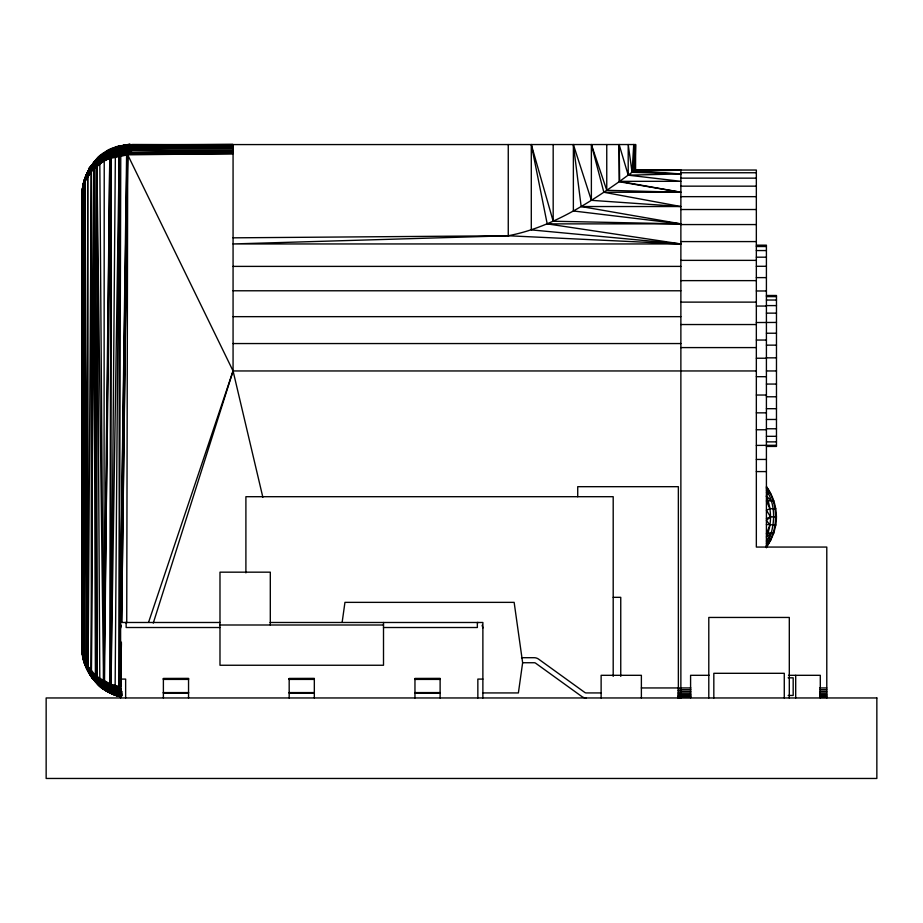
<?xml version="1.0" encoding="UTF-8"?>
<svg xmlns="http://www.w3.org/2000/svg" width="923" height="923" viewBox="0 0 923 923"><rect width="100%" height="100%" fill="white"/><g stroke="black" fill="none" stroke-linecap="round" stroke-linejoin="round"><path stroke-width="1.38" d="M87.108 175.047L82.297 191.523L82.447 651.65L82.124 194.857L83.935 181.589L82.412 189.942L82.124 217.055M233.069 146.365L132.439 146.365C108.129 147.992 84.766 165.54 82.412 190.888L82.332 651.292C84.731 668.967 95.427 686.17 112.294 693.185M121.121 696.669C98.761 691.95 82.009 670.433 82.124 647.692C80.889 671.229 99.984 689.319 121.848 694.015C103.895 690 91.423 676.294 84.178 660.06L84.385 183.181C87.085 174.009 92.115 165.459 99.28 159.102L100.272 156.183L111.025 149.341C94.954 156.772 83.728 173.132 82.297 190.726L82.124 207.548L82.435 190.126L82.124 208.517M82.735 188.557L85.666 178.024L87.639 174.378L88.112 666.66L91.308 670.813L93.65 169.371L96.927 676.098L96.95 166.44C90.362 153.564 118.917 146.134 127.432 144.819C140.319 144.092 120.371 145.419 117.636 146.792C112.618 148.349 107.806 150.657 103.561 153.76C90.166 162.863 82.285 178.797 82.124 194.857L84.247 180.608L87.143 173.639L83.785 182.062L82.124 194.857L82.551 189.573L82.447 651.65L82.608 599.869M233.069 237.834L508.261 235.757L680.874 243.949L531.29 229.896L531.29 144.542L547.201 223.874L680.874 243.949L233.069 243.949L508.261 235.757C549.323 227.889 585.424 205.437 619.137 181.727L635.589 169.694L635.589 144.542L132.439 144.588C124.386 145.765 98 146.953 104.23 160.821L103.964 682.409C99.615 692.227 114.74 694.234 120.982 696.634C114.406 695.815 103.595 692.181 108.464 683.828L120.821 686.874L121.375 643.608M121.386 642.177L120.821 686.874L117.636 686.943L115.144 685.512L112.952 685.57L111.037 684.07L111.048 158.502L103.964 682.409L112.294 688.004L121.905 692.435L107.495 687.52M262.859 497.278L233.069 370.954L233.069 144.542L127.709 144.819L113.241 148.441L117.867 146.769C99.234 152.999 84.455 170.201 82.412 189.942C83.67 165.425 109.687 149.526 132.439 150.322L233.069 151.949L127.351 153.08L119.182 156.091L119.182 686.47L127.109 147.057L127.893 144.749L115.352 147.53L109.768 149.941L99.592 156.737C115.583 145.857 103.999 150.645 108.476 158.733L127.709 154.822L233.069 153.656L127.432 154.014L112.952 156.991C101.622 160.983 92.162 168.644 85.851 179.004C89.508 168.205 99.246 161.087 107.391 153.691C98.888 157.187 91.412 163.729 87.708 172.232C91.746 165.09 98.103 156.01 106.756 152.133M82.124 333.699L82.551 189.573L82.124 194.857L82.297 191.523L84.178 182.489L91.308 171.747L93.015 168.009L92.692 166.648L99.476 160.81L99.28 159.102L92.692 164.94L87.731 171.759L85.851 176.051L90.881 166.498L95.034 161.202L103.376 154.637L112.145 149.791L127.166 145.915L233.069 144.899L132.439 144.588L122.09 145.615L115.352 147.53C150.749 140.192 111.487 146.342 107.61 152.018C99.234 153.287 73.771 186.573 100.284 156.183C95.738 154.764 75.363 195.48 89.946 170.247C90.062 166.128 85.897 175.774 85.666 177.031M82.124 383.472L82.551 189.573L82.124 309.828M82.805 653.911L83.635 657.361L82.528 652.757L82.608 593.985M84.178 180.989L82.124 194.857L83.082 186.55L84.385 183.181L87.05 664.791L87.731 176.408L89.946 170.247M111.048 158.502L109.687 683.608L96.638 676.617L88.123 666.683L91.308 171.747L90.327 171.793L87.881 175.312L87.708 174.689M126.728 622.875L127.709 154.822L127.432 154.014L122.644 155.445C120.636 152.849 123.844 144.98 120.763 145.915L127.709 144.773M82.124 221.739L82.297 190.726L82.124 213.282M112.952 156.991C109.629 149.538 113.898 146.169 122.09 145.615L117.636 146.803L116.783 149.803L117.636 155.606L119.182 156.091L115.144 685.512L117.244 688.673L120.867 690.173M116.367 147.172L109.768 149.941L117.083 147.576L127.132 146.434L233.069 147.484L132.439 148.811C124.351 149.791 114.671 151.914 109.768 158.941L104.518 681.174L108.464 683.828L111.037 684.07L115.352 157.014L117.244 153.876L127.166 150.276M121.64 621.987L127.512 154.833M121.663 621.987L127.709 154.822L233.069 370.954L153.264 623.106M82.124 210.421L82.435 190.126M111.037 684.07L119.182 156.091M96.638 676.617C91.723 688.72 114.694 693.531 121.905 695.319C108.914 692.7 97.192 684.37 89.912 673.409C85.181 665.679 82.332 656.784 82.124 647.692C82.251 652.007 82.747 656.288 83.785 660.487C88.446 678.082 103.318 693.819 121.986 695.838C101.161 691.742 83.705 673.202 82.297 651.811L85.851 666.498L90.881 676.051L85.851 666.487L85.308 661.699L84.385 183.181M603.85 192.261L680.874 206.533L591.378 200.326L591.378 144.542L603.85 192.261L680.874 192.261L619.137 181.727L619.137 144.542L628.205 175.174L680.874 173.905L632.082 172.313L633.732 144.542L633.732 171.09L680.874 170.167L634.966 170.167L635.589 144.542M121.386 696.703C98.311 692.388 83.612 669.867 82.124 647.692C83.37 667.525 98.68 685.604 116.783 692.746L117.429 695.561L121.271 696.669M82.551 188.304L82.459 189.965L85.274 178.531L82.412 190.888L83.37 656.518L84.178 660.06L82.182 649.78M85.643 665.264L83.024 656.495L82.124 647.692C82.366 656.83 84.547 666.256 89.946 673.767L89.946 672.302L85.643 665.264L83.035 656.749L87.639 670.029L94.354 679.801M89.946 170.247L89.946 168.782L85.666 177.031L82.459 190.865L83.024 186.042L87.731 171.759L83.278 184.127L85.054 177.931M775.805 525.025C777.904 511.619 774.478 497.589 766.413 486.686C778.631 504.627 778.631 529.121 766.413 547.062L770.59 540.474L773.832 532.963L775.805 525.025L766.413 524.506M120.613 628.021L121.363 625.252M82.528 652.757L82.124 647.75L83.035 656.241L85.274 663.545L82.297 651.811C82.758 674.032 103.088 686.943 121.871 693.254C111.833 691.373 104.045 684.07 96.061 678.209L95.392 674.898L93.65 169.371L91.458 670.998L93.015 674.54L95.392 674.898L100.272 679.328C95.404 690.323 114.014 693.542 120.925 696.588M82.424 190.865L83.024 186.054M342.191 622.021L344.948 602.361L514.146 602.361L522.637 662.737L518.391 692.931L482.567 692.931M93.015 674.54C94.492 682.778 104.957 687.37 111.948 691.027L112.952 694.05L104.23 689.319L108.787 691.996L104.587 688.996L112.041 692.238L121.871 694.707C112.548 693.946 103.468 689.942 96.903 683.239C103.538 689.689 111.741 694.477 120.763 696.634M87.004 173.478L93.373 163.186L88.746 171.77M108.464 683.828L112.952 685.57L111.948 691.027L107.426 689.481L95.034 681.347L90.477 675.382L85.851 666.487L91.308 676.594L96.223 682.374L102.603 687.681M117.636 686.943L116.783 692.746C104.807 690.877 94.238 683.158 88.631 672.429L96.892 683.228L92.173 677.863M96.061 160.533L91.296 167.028M82.862 188.327L83.474 185.835M85.274 178.497L83.035 185.8L85.643 177.781L89.912 169.878L87.593 172.82M83.035 186.296L85.643 177.781M148.626 622.148L233.069 370.954L756.341 370.954M766.413 487.84L770.001 493.263L766.413 490.055C777.062 506.981 774.859 528.371 766.413 545.689L770.001 540.474L766.413 545.897M96.915 159.794L103.376 154.637C107.656 148.822 116.586 148.649 122.332 145.719M84.374 180.273L86.058 175.612M100.272 156.183L95.934 160.937C104.311 152.826 115.537 147.692 127.132 146.434M90.327 670.756L91.458 670.998L87.708 667.86L88.112 666.66L87.881 667.237L85.666 664.514L87.477 668.01M90.881 166.498L88.135 171.147L91.308 165.944L87.708 172.232L92.773 164.548L99.811 156.818L96.142 160.002L90.477 167.155M88.758 171.597L89.912 169.128L88.689 171.39M96.142 682.535L88.135 671.39L90.881 676.051M87.466 173.789L85.666 178.024M88.689 171.459L89.912 169.128M87.477 173.639L85.643 177.274L86.947 175.128M233.069 148.811L132.439 148.811C117.383 147.53 106.007 159.46 95.034 167.94L92.877 167.559L87.881 175.312L95.934 163.809M770.59 540.474L766.413 541.074L771.305 532.963L766.413 537.036C772.09 524.276 771.663 509 766.413 496.147L768.236 493.263L770.59 493.263M766.413 543.335L768.236 540.474M127.351 144.946L233.069 144.588L127.432 144.819L122.644 145.58M87.881 171.655L92.877 164.167M92.773 164.548L88.631 170.12L93.015 163.821L90.327 167.444M88.631 170.12L96.65 159.517M90.327 171.793L93.015 168.009L95.034 167.94L96.223 164.871C105.637 158.133 115.11 149.688 127.109 148.534M122.482 145.569L112.71 148.707M87.731 176.408L91.308 171.747L91.308 670.813M96.65 165.944L103.376 158.121L116.783 149.803C107.23 151.591 98.692 157.348 92.692 164.94L95.761 162.286L89.889 169.497M90.639 172.509L91.308 171.747M93.177 163.498L99.811 156.818L96.223 160.164M233.069 150.322L132.439 150.322C126.566 151.522 119.459 152.237 115.352 157.014L112.491 155.364L107.968 157.233L103.734 159.46L96.95 166.44L99.799 680.539C106.076 686.02 113.667 690.231 121.974 691.569C112.294 687.877 100.792 684.428 95.392 674.898M95.842 163.29L103.157 156.218L95.842 161.363M95.784 161.813L103.18 155.652L111.948 151.534L103.191 156.829L95.784 162.783M96.142 160.002L96.95 159.333M99.592 156.737L103.561 153.76M104.472 153.864L106.676 152.341M122.482 154.614L120.763 155.71L119.182 686.47L126.613 154.868L127.432 154.014L233.069 151.949L127.282 152.145L112.491 155.364M107.968 157.233L109.768 158.941L103.538 680.586L100.272 679.328L103.722 683.089L107.968 685.316L112.491 687.197L115.144 685.512L117.429 687.808L121.005 689.273M107.61 155.756L121.848 148.534L116.806 149.134L107.61 152.018M99.476 160.81L99.811 162.021L96.061 164.34L95.034 167.94L96.927 676.098M100.999 156.091C110.402 150.149 121.455 147.38 132.439 146.365L132.439 145.499L127.282 145.176L233.069 144.899M103.722 153.829L112.145 149.791L121.871 147.842M104.541 153.056L117.083 147.588M104.23 160.821L108.476 158.733M107.426 154.337L121.871 149.295M775.805 508.711L769.944 508.711L766.413 510.246L770.532 516.868L776.474 516.868M103.191 156.829L116.863 151.326L127.132 149.388M766.413 518.588L770.532 516.868L766.413 520.364L769.944 525.025L766.413 533.748L768.201 532.963L773.832 532.963M117.636 155.606L132.439 150.322L132.439 148.811L127.097 147.761L233.069 147.484M103.376 158.121L117.083 153.01L127.212 151.199M112.294 149.353L121.905 147.23L127.109 147.057M120.821 686.874L117.429 687.808L121.098 688.581M117.429 146.976L124.709 145.719M117.429 154.752L127.351 153.08M119.655 146.757L117.244 147.23L127.212 145.488L233.069 145.499M125.193 622.564L126.151 622.483L126.151 627.513L219.986 627.513M122.078 146.284L132.439 146.365M126.613 144.876L127.512 144.83M680.874 690.6L677.99 690.589M677.99 695.065L680.874 695.054M680.874 172.751L756.341 172.751M680.874 178.151L756.341 178.151M619.137 144.542L619.656 181.346L680.874 181.312L628.205 175.174L628.205 144.542L632.082 172.313M680.874 186.158L756.341 186.158M680.874 196.657L756.341 196.657M591.378 200.326L573.368 144.542L581.155 206.533L680.874 206.533M680.874 209.521L756.341 209.521M547.201 223.874L680.874 223.874L581.155 206.533M680.874 224.566L756.341 224.566M680.874 241.584L756.341 241.584M756.341 245.172L766.413 245.172L766.413 547.777M756.341 246.522L766.413 246.522M756.341 250.56L766.413 250.56M756.341 257.194L766.413 257.194M680.874 260.367L756.341 260.367M233.069 266.389L680.874 266.389M756.341 266.286L766.413 266.286M756.341 277.615L766.413 277.615M680.874 280.627L756.341 280.627M233.069 290.78L680.874 290.78M756.341 290.976L766.413 290.976M766.413 295.487L776.474 295.487L776.474 446.432L766.413 446.432M766.413 296.629L776.474 296.629M766.413 300.033L776.474 300.033M680.874 302.121L756.341 302.121M766.413 305.594L776.474 305.594M756.341 306.055L766.413 306.055M766.413 313.139L776.474 313.139M233.069 316.658L680.874 316.658M756.341 322.531L776.474 322.439M680.874 324.538L756.341 324.538M766.413 333.226L776.474 333.226M756.341 340.045L766.413 340.045M233.069 343.552L680.874 343.552M766.413 345.144L776.474 345.144M680.874 347.59L756.341 347.59M766.413 357.847L776.474 357.847M756.341 358.228L766.413 358.228M766.413 370.954L776.474 370.954M756.341 376.688L766.413 376.688M766.413 384.06L776.474 384.06M756.341 395.032L766.413 395.032M766.413 396.775L776.474 396.775M766.413 408.693L776.474 408.693M756.341 412.846L766.413 412.846M766.413 419.469L776.474 419.469M766.413 428.768L776.474 428.768M756.341 429.76L766.413 429.76M766.413 436.314L776.474 436.314M766.413 441.875L776.474 441.875M756.341 445.405L776.474 445.278M756.341 459.446L766.413 459.446M756.341 471.584L766.413 471.584M773.832 500.774L766.413 500.866L769.944 508.711M613.195 597.331L620.752 597.331L620.752 676.397M219.986 622.483L120.613 622.483L120.613 697.961M270.081 622.483L482.879 622.483L482.879 697.961M219.986 624.998L383.507 624.998M383.507 627.513L477.353 627.513L477.353 622.483L478.31 622.564M521.518 657.707L534.186 657.707A7.546 7.546 0 0 1 538.605 659.137L584.767 692.446A2.515 2.515 0 0 0 586.243 692.931L601.208 692.931M522.637 662.737L534.186 662.737A2.515 2.515 0 0 1 535.663 663.21L581.825 696.53A7.546 7.546 0 0 0 586.243 697.961M709.268 675.313L690.589 675.313L690.589 697.961M788.507 675.313L820.293 675.313L820.293 697.961M788.15 677.828L793.18 677.828L793.18 695.446L788.15 695.446M163.383 678.659L188.546 678.659M289.176 678.659L314.328 678.659M414.958 678.659L440.121 678.659M163.383 678.97L188.546 678.97M289.176 678.97L314.328 678.97M414.958 678.97L440.121 678.97M120.613 679.086L125.643 679.086L125.643 697.961M482.879 679.086L477.849 679.086L477.849 697.961M163.383 679.409L188.546 679.409M289.176 679.409L314.328 679.409M414.958 679.409L440.121 679.409M641.335 687.947L690.889 687.947M819.636 687.947L826.789 687.947M677.99 688.893L680.874 688.893M680.874 689.689L690.889 689.689M819.636 689.689L826.789 689.689M680.874 691.385L690.889 691.385M819.636 691.385L826.789 691.385M677.99 692.227L680.874 692.227M163.383 692.585L188.546 692.585M289.176 692.585L314.328 692.585M414.958 692.585L440.121 692.585M163.383 692.885L188.546 692.769M289.176 692.769L314.328 692.885M414.958 692.769L440.121 692.885M163.383 692.931L188.546 692.931M289.176 692.931L314.328 692.931M414.958 692.931L440.121 692.931M680.874 692.977L690.889 692.977M819.636 692.977L826.789 692.977M677.99 693.727L680.874 693.727M680.874 694.408L690.889 694.408M819.636 694.408L826.789 694.408M680.874 695.654L690.889 695.654M819.636 695.654L826.789 695.654M677.99 696.173L680.874 696.173M680.874 696.657L690.889 696.657M819.636 696.657L826.789 696.657M677.99 697.05L680.874 697.05M680.874 697.396L690.889 697.396M819.636 697.396L826.789 697.396M127.282 145.165L193.045 145.373M635.589 169.694L680.874 170.167M531.29 144.542L553.177 221.232L680.874 223.874L573.368 210.975L573.368 144.542M591.378 144.542L606.757 190.311L680.874 192.261L619.656 181.346M633.732 171.09L680.874 173.905M121.848 694.015L116.806 693.415L107.426 689.481M112.491 693.554L115.352 695.007L120.867 696.023L110.772 693.104L104.541 689.493M116.367 695.365L121.005 696.334L112.71 693.831M112.952 685.57L108.199 684.566L100.272 679.328M120.959 689.493L112.491 687.197L104.518 681.174M120.821 690.392L112.491 687.197M115.352 695.007L121.109 696.519L117.636 695.746L116.956 694.534M96.419 677.147L99.649 678.209M111.025 693.196L119.182 696.161M103.191 686.897L107.391 688.87M103.526 683.77L99.476 681.739L89.946 672.302L99.28 683.447L95.784 680.736M766.413 492.224L768.236 493.263M96.65 683.032L90.477 675.382L91.308 676.594M100.422 685.547L102.315 686.793M107.968 691.35L109.768 692.608M100.342 685.201L102.28 686.677M103.538 688.812L95.034 681.347L100.284 686.366M97.653 683.032L95.934 681.612L99.476 684.924M94.734 679.374C89.416 673.79 97.227 684.797 90.477 675.382M95.784 679.766L103.157 686.331M766.413 496.147L771.305 500.774M99.811 685.731L90.327 675.094M95.934 678.74L99.361 682.328M96.061 682.016L87.881 670.894M89.889 673.052L95.761 680.263L92.692 677.609L93.015 678.728L88.631 672.429M82.551 654.234L85.666 665.518L89.139 671.69M766.413 488.059L767.844 490.136M92.773 675.451L87.708 667.86L89.912 673.409L85.666 665.518L83.035 656.749L85.204 663.429M87.593 669.717L89.946 673.767L85.643 664.768L87.708 670.317L92.773 677.99M85.666 664.514L87.5 667.848M85.643 664.768L89.3 671.54M83.093 656.011L82.332 651.292L82.297 191.523M84.247 659.703L85.308 661.699M83.035 656.241L84.039 658.318L83.278 186.25M482.141 625.252L482.879 628.021M103.376 687.912L103.734 688.72M99.811 162.021L103.538 680.586L96.95 166.44M84.374 662.276L85.054 664.606M84.178 661.56L82.124 647.692M83.024 656.495L82.424 652.584L83.278 658.422M633.732 144.542L634.966 170.167M85.054 181.335L87.05 664.791M82.412 190.888L84.039 658.318M826.789 698.007L826.789 547.062L756.341 547.062L756.341 170.04L680.874 170.04L680.874 697.846M795.695 675.313L795.695 697.961M789.303 697.961L789.303 617.452L708.795 617.452L708.795 697.961M784.273 697.961L784.273 673.305L713.825 673.305L713.825 697.961M678.359 698.007L678.359 486.686L577.729 486.686L577.729 496.747M641.381 697.961L641.381 675.313L601.127 675.313L601.127 697.961M613.195 676.397L613.195 496.701L245.899 496.701L245.899 572.883M606.757 144.542L606.757 190.311M553.177 144.542L553.177 221.232M508.261 144.542L508.261 235.757M440.121 697.961L440.121 678.405L414.958 678.463L414.958 697.961M383.507 622.483L383.507 665.252L219.986 665.252L219.986 572.168L270.301 572.168L270.301 624.998M314.328 697.961L314.328 678.405L289.176 678.463L289.176 697.961M188.546 697.961L188.546 678.405L163.383 678.463L163.383 697.961M680.874 697.65L677.99 697.65L680.874 697.65M876.85 697.961L46.15 697.961L46.15 778.458L876.85 778.458L876.85 697.961"/></g></svg>
